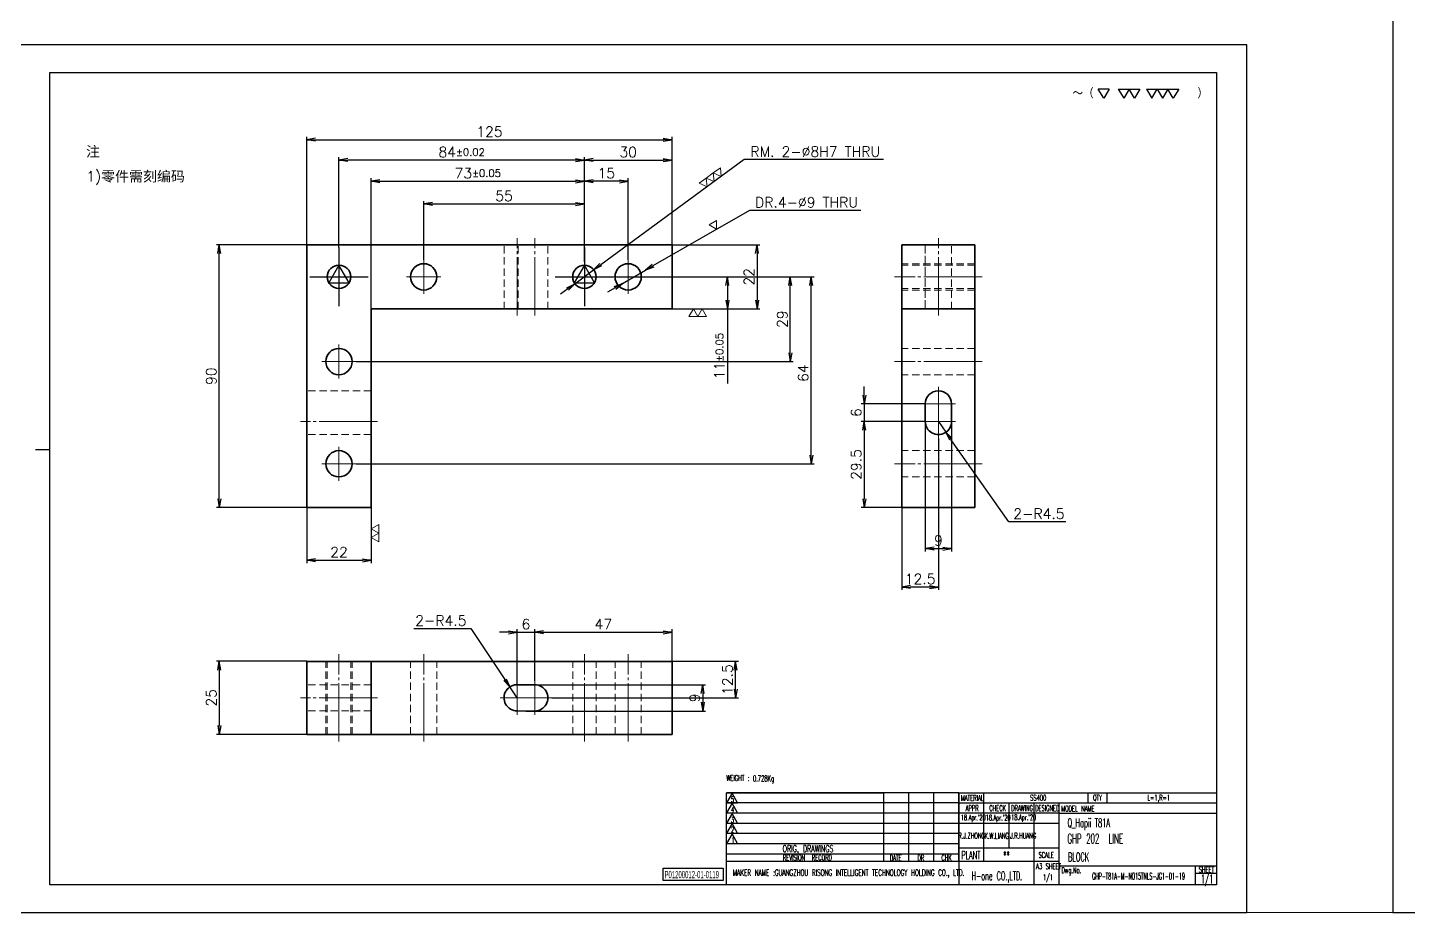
# Model space of a CAD drawing. Header units: millimetres. Extents: x -10155 to 20189, y -25550 to -22580.
# Drawn here: x 12633.1 to 13105.8, y -25547.7 to -25244.7 of the extents above; entities that cross this region are included whole.
import ezdxf
from ezdxf.enums import TextEntityAlignment as Align

# ---------------------------------------------------------------- set-up
doc = ezdxf.new("R2010")
doc.units = ezdxf.units.MM
doc.linetypes.add('CENTER-HOKUTO', pattern=[23, 20, -1, 1, -1])
doc.linetypes.add('HIDDEN-HOKUTO', pattern=[3.8, 2.5, -1.3])
for name, color, linetype in [('6', 2, 'Continuous'), ('title_frame', 7, 'Continuous'), ('word_dim', 253, 'Continuous')]:
    doc.layers.add(name, color=color, linetype=linetype)
for name, color, linetype, lineweight in [('AM_7', 2, 'CENTER-HOKUTO', 30), ('AM_HID', 1, 'HIDDEN-HOKUTO', 25), ('DIM', 3, 'Continuous', 20)]:
    doc.layers.add(name, color=color, linetype=linetype, lineweight=lineweight)
doc.styles.add('MX_NOTE_STANDARD', font='txt.shx', dxfattribs={"bigfont": 'bigfont.shx'})
doc.styles.get("Standard").update_dxf_attribs({"font": 'romans.shx', "bigfont": 'bigfont.shx'})
doc.dimstyles.new('HKT 1-1', dxfattribs={"dimtxt": 3.5, "dimasz": 3, "dimexe": 1, "dimexo": 0, "dimgap": 1, "dimtad": 3, "dimdsep": 46, "dimtxsty": 'Standard', "dimblk1": 'OPEN', "dimblk2": 'OPEN', "dimsah": 1, "dimcen": 0, "dimclrd": 256, "dimclre": 256, "dimclrt": 3, "dimazin": 2, "dimtfac": 1, "dimtmove": 0, "dimatfit": 3, "dimldrblk": 'OPEN', "dimfxl": 0, "dimtolj": 1, "dimlwd": 25, "dimlwe": 25, "dimarcsym": 0})
doc.dimstyles.new('HKT 1-1$3', dxfattribs={"dimtxt": 3.5, "dimasz": 3, "dimexe": 1, "dimexo": 0, "dimgap": 1, "dimtad": 3, "dimtoh": 1, "dimdsep": 46, "dimtxsty": 'Standard', "dimblk1": 'OPEN', "dimblk2": 'OPEN', "dimsah": 1, "dimcen": 0, "dimclrd": 256, "dimclre": 256, "dimclrt": 3, "dimazin": 2, "dimtfac": 1, "dimtmove": 0, "dimatfit": 3, "dimldrblk": 'OPEN', "dimfxl": 0, "dimtolj": 1, "dimlwd": 25, "dimlwe": 25, "dimarcsym": 0})
doc.dimstyles.new('HKT 1-1$4', dxfattribs={"dimtxt": 3.5, "dimasz": 3, "dimexe": 1, "dimexo": 0, "dimgap": 1, "dimtad": 3, "dimtoh": 1, "dimdsep": 46, "dimtxsty": 'Standard', "dimblk1": 'OPEN', "dimblk2": 'OPEN', "dimsah": 1, "dimcen": 0, "dimclrd": 256, "dimclre": 256, "dimclrt": 3, "dimazin": 2, "dimtfac": 1, "dimtmove": 0, "dimatfit": 3, "dimldrblk": 'OPEN', "dimfxl": 0, "dimtolj": 1, "dimlwd": 25, "dimlwe": 25, "dimarcsym": 0})

# ---------------------------------------------------------------- blocks, each defined once
blk = doc.blocks.new('\\M+18E64\\M+18FE3\\M+182B0\\M+18B4C\\M+18D86\\M+18169\\M+197CE\\M+1816A')
at = {"layer": '6', "color": 3}
for p, q in [((5.64, -0.64), (4.7, 0.92)), ((6.58, 0.92), (4.7, 0.92)), ((6.58, 0.92), (5.64, -0.64)), ((8.19, 0.92), (11.96, 0.92)), ((8.19, 0.92), (9.14, -0.64)), ((10.08, 0.92), (9.14, -0.64)), ((11.02, -0.64), (10.08, 0.92)), ((11.96, 0.92), (11.02, -0.64)), ((13.09, 0.92), (14.98, 0.92)), ((13.09, 0.92), (14.04, -0.64)), ((14.04, -0.64), (14.98, 0.92)), ((14.98, 0.92), (18.74, 0.92)), ((14.98, 0.92), (15.92, -0.64)), ((16.86, 0.92), (15.92, -0.64)), ((17.8, -0.64), (16.86, 0.92)), ((18.74, 0.92), (17.8, -0.64))]:
    blk.add_line(p, q, dxfattribs=at)
at = {"color": 3}
blk.add_text('\\M+18160\\M+18169\\M+18140             \\M+1816A', height=1.68, dxfattribs=at).set_placement((0.19, -0.66))
blk = doc.blocks.new('MARK_CENTER')
at = {"color": 2, "linetype": 'CENTER-HOKUTO'}
for p, q in [((0, 10), (0, -10)), ((-10, 0), (10, 0))]:
    blk.add_line(p, q, dxfattribs=at)
blk = doc.blocks.new('MARK_8PIN')
at = {"color": 3, "linetype": 'Continuous'}
blk.add_lwpolyline([(0, 4), (-3.46, -2), (3.46, -2)], close=True, dxfattribs=at)
blk.add_circle((0, 0), 4, dxfattribs=at)
blk = doc.blocks.new('_Open')
at = {"color": 0, "lineweight": -2}
for p, q in [((-1, 0.17), (0, 0)), ((-1, -0.17), (0, 0)), ((0, 0), (-1, 0))]:
    blk.add_line(p, q, dxfattribs=at)
blk = doc.blocks.new('*D589')
at = {"layer": 'DEFPOINTS', "color": 0, "ltscale": 2}
for p in [(12834.69, -25330.08), (12853.69, -25341.08), (12872.67, -25341.08)]:
    blk.add_point(p, dxfattribs=at)
at = {"layer": 'word_dim', "lineweight": 25, "ltscale": 2}
for p, q in [((12834.69, -25330.08), (12873.67, -25330.08)), ((12872.67, -25333.08), (12872.67, -25338.08)), ((12853.69, -25341.08), (12873.67, -25341.08)), ((12872.67, -25341.08), (12872.67, -25366.62))]:
    blk.add_line(p, q, dxfattribs=at)
at = {"layer": 'word_dim', "lineweight": 25, "ltscale": 2, "xscale": 3, "yscale": 3, "zscale": 3}
for p, rotation in [((12872.67, -25330.08), 90), ((12872.67, -25341.08), 270)]:
    blk.add_blockref('_Open', p, dxfattribs=dict(at, rotation=rotation))
at = {"layer": 'word_dim', "color": 3, "ltscale": 2, "insert": (12869.92, -25357.25), "char_height": 3.5, "attachment_point": 5, "rotation": 90}
blk.add_mtext('\\A1;11{\\H0.715x;%%p0.05}', dxfattribs=at)
blk = doc.blocks.new('*D590')
at = {"layer": 'DEFPOINTS', "color": 0, "ltscale": 2}
for p in [(12853.69, -25290.1), (12853.69, -25319.08), (12823.69, -25324.88)]:
    blk.add_point(p, dxfattribs=at)
at = {"layer": 'word_dim', "lineweight": 25, "ltscale": 2}
for p, q in [((12823.69, -25324.88), (12823.69, -25289.1)), ((12826.69, -25290.1), (12850.69, -25290.1)), ((12853.69, -25319.08), (12853.69, -25289.1))]:
    blk.add_line(p, q, dxfattribs=at)
at = {"layer": 'word_dim', "lineweight": 25, "ltscale": 2, "xscale": 3, "yscale": 3, "zscale": 3, "rotation": 180}
blk.add_blockref('_Open', (12823.69, -25290.1), dxfattribs=at)
at = {"layer": 'word_dim', "lineweight": 25, "ltscale": 2, "xscale": 3, "yscale": 3, "zscale": 3}
blk.add_blockref('_Open', (12853.69, -25290.1), dxfattribs=at)
at = {"layer": 'word_dim', "color": 3, "ltscale": 2, "insert": (12838.69, -25287.35), "char_height": 3.5, "attachment_point": 5}
blk.add_mtext('\\A1;30', dxfattribs=at)
blk = doc.blocks.new('*D591')
at = {"layer": 'DEFPOINTS', "color": 0, "ltscale": 2}
for p in [(12853.69, -25319.08), (12853.69, -25341.08), (12882.79, -25341.08)]:
    blk.add_point(p, dxfattribs=at)
at = {"layer": 'word_dim', "lineweight": 25, "ltscale": 2}
for p, q in [((12853.69, -25319.08), (12883.79, -25319.08)), ((12882.79, -25322.08), (12882.79, -25338.08)), ((12853.69, -25341.08), (12883.79, -25341.08))]:
    blk.add_line(p, q, dxfattribs=at)
at = {"layer": 'word_dim', "lineweight": 25, "ltscale": 2, "xscale": 3, "yscale": 3, "zscale": 3}
for p, rotation in [((12882.79, -25319.08), 90), ((12882.79, -25341.08), 270)]:
    blk.add_blockref('_Open', p, dxfattribs=dict(at, rotation=rotation))
at = {"layer": 'word_dim', "color": 3, "ltscale": 2, "insert": (12880.04, -25330.08), "char_height": 3.5, "attachment_point": 5, "rotation": 90}
blk.add_mtext('\\A1;22', dxfattribs=at)
blk = doc.blocks.new('*D592')
at = {"layer": 'DEFPOINTS', "color": 0, "ltscale": 2}
for p in [(12739.69, -25290.1), (12739.69, -25320.08), (12823.69, -25324.88)]:
    blk.add_point(p, dxfattribs=at)
at = {"layer": 'word_dim', "lineweight": 25, "ltscale": 2}
for p, q in [((12739.69, -25320.08), (12739.69, -25289.1)), ((12820.69, -25290.1), (12742.69, -25290.1)), ((12823.69, -25324.88), (12823.69, -25289.1))]:
    blk.add_line(p, q, dxfattribs=at)
at = {"layer": 'word_dim', "lineweight": 25, "ltscale": 2, "xscale": 3, "yscale": 3, "zscale": 3, "rotation": 180}
blk.add_blockref('_Open', (12739.69, -25290.1), dxfattribs=at)
at = {"layer": 'word_dim', "lineweight": 25, "ltscale": 2, "xscale": 3, "yscale": 3, "zscale": 3}
blk.add_blockref('_Open', (12823.69, -25290.1), dxfattribs=at)
at = {"layer": 'word_dim', "color": 3, "ltscale": 2, "insert": (12781.69, -25287.35), "char_height": 3.5, "attachment_point": 5}
blk.add_mtext('\\A1;84{\\H0.715x;%%p0.02}', dxfattribs=at)
blk = doc.blocks.new('*D593')
at = {"layer": 'DEFPOINTS', "color": 0, "ltscale": 2}
for p in [(12823.69, -25297.34), (12823.69, -25324.88), (12838.69, -25324.23)]:
    blk.add_point(p, dxfattribs=at)
at = {"layer": 'word_dim', "lineweight": 25, "ltscale": 2}
for p, q in [((12823.69, -25324.88), (12823.69, -25296.34)), ((12838.69, -25324.23), (12838.69, -25296.34)), ((12835.69, -25297.34), (12826.69, -25297.34))]:
    blk.add_line(p, q, dxfattribs=at)
at = {"layer": 'word_dim', "lineweight": 25, "ltscale": 2, "xscale": 3, "yscale": 3, "zscale": 3, "rotation": 180}
blk.add_blockref('_Open', (12823.69, -25297.34), dxfattribs=at)
at = {"layer": 'word_dim', "lineweight": 25, "ltscale": 2, "xscale": 3, "yscale": 3, "zscale": 3}
blk.add_blockref('_Open', (12838.69, -25297.34), dxfattribs=at)
at = {"layer": 'word_dim', "color": 3, "ltscale": 2, "insert": (12831.19, -25294.59), "char_height": 3.5, "attachment_point": 5}
blk.add_mtext('\\A1;15', dxfattribs=at)
blk = doc.blocks.new('*D594')
at = {"layer": 'DEFPOINTS', "color": 0, "ltscale": 2}
for p in [(12823.69, -25305.11), (12768.69, -25324.23), (12823.69, -25324.88)]:
    blk.add_point(p, dxfattribs=at)
at = {"layer": 'word_dim', "lineweight": 25, "ltscale": 2}
for p, q in [((12768.69, -25324.23), (12768.69, -25304.11)), ((12771.69, -25305.11), (12820.69, -25305.11)), ((12823.69, -25324.88), (12823.69, -25304.11))]:
    blk.add_line(p, q, dxfattribs=at)
at = {"layer": 'word_dim', "lineweight": 25, "ltscale": 2, "xscale": 3, "yscale": 3, "zscale": 3, "rotation": 180}
blk.add_blockref('_Open', (12768.69, -25305.11), dxfattribs=at)
at = {"layer": 'word_dim', "lineweight": 25, "ltscale": 2, "xscale": 3, "yscale": 3, "zscale": 3}
blk.add_blockref('_Open', (12823.69, -25305.11), dxfattribs=at)
at = {"layer": 'word_dim', "color": 3, "ltscale": 2, "insert": (12796.19, -25302.36), "char_height": 3.5, "attachment_point": 5}
blk.add_mtext('\\A1;55', dxfattribs=at)
blk = doc.blocks.new('*D595')
at = {"layer": 'DEFPOINTS', "color": 0, "ltscale": 2}
for p in [(12823.69, -25297.34), (12823.69, -25324.88), (12750.69, -25342.58)]:
    blk.add_point(p, dxfattribs=at)
at = {"layer": 'word_dim', "lineweight": 25, "ltscale": 2}
for p, q in [((12750.69, -25342.58), (12750.69, -25296.34)), ((12823.69, -25324.88), (12823.69, -25296.34)), ((12753.69, -25297.34), (12820.69, -25297.34))]:
    blk.add_line(p, q, dxfattribs=at)
at = {"layer": 'word_dim', "lineweight": 25, "ltscale": 2, "xscale": 3, "yscale": 3, "zscale": 3, "rotation": 180}
blk.add_blockref('_Open', (12750.69, -25297.34), dxfattribs=at)
at = {"layer": 'word_dim', "lineweight": 25, "ltscale": 2, "xscale": 3, "yscale": 3, "zscale": 3}
blk.add_blockref('_Open', (12823.69, -25297.34), dxfattribs=at)
at = {"layer": 'word_dim', "color": 3, "ltscale": 2, "insert": (12787.19, -25294.59), "char_height": 3.5, "attachment_point": 5}
blk.add_mtext('\\A1;73{\\H0.715x;%%p0.05}', dxfattribs=at)
blk = doc.blocks.new('*D596')
at = {"layer": 'DEFPOINTS', "color": 0, "ltscale": 2}
for p in [(12853.69, -25283.13), (12728.69, -25319.08), (12853.69, -25319.08)]:
    blk.add_point(p, dxfattribs=at)
at = {"layer": 'word_dim', "lineweight": 25, "ltscale": 2}
for p, q in [((12728.69, -25319.08), (12728.69, -25282.13)), ((12853.69, -25319.08), (12853.69, -25282.13)), ((12731.69, -25283.13), (12850.69, -25283.13))]:
    blk.add_line(p, q, dxfattribs=at)
at = {"layer": 'word_dim', "lineweight": 25, "ltscale": 2, "xscale": 3, "yscale": 3, "zscale": 3, "rotation": 180}
blk.add_blockref('_Open', (12728.69, -25283.13), dxfattribs=at)
at = {"layer": 'word_dim', "lineweight": 25, "ltscale": 2, "xscale": 3, "yscale": 3, "zscale": 3}
blk.add_blockref('_Open', (12853.69, -25283.13), dxfattribs=at)
at = {"layer": 'word_dim', "color": 3, "ltscale": 2, "insert": (12791.19, -25280.38), "char_height": 3.5, "attachment_point": 5}
blk.add_mtext('\\A1;125', dxfattribs=at)
blk = doc.blocks.new('*D597')
at = {"layer": 'DEFPOINTS', "color": 0, "ltscale": 2}
for p in [(12834.69, -25330.08), (12894.18, -25330.08), (12745.54, -25359.08)]:
    blk.add_point(p, dxfattribs=at)
at = {"layer": 'word_dim', "lineweight": 25, "ltscale": 2}
for p, q in [((12834.69, -25330.08), (12895.18, -25330.08)), ((12894.18, -25356.08), (12894.18, -25333.08)), ((12745.54, -25359.08), (12895.18, -25359.08))]:
    blk.add_line(p, q, dxfattribs=at)
at = {"layer": 'word_dim', "lineweight": 25, "ltscale": 2, "xscale": 3, "yscale": 3, "zscale": 3}
for p, rotation in [((12894.18, -25330.08), 90), ((12894.18, -25359.08), 270)]:
    blk.add_blockref('_Open', p, dxfattribs=dict(at, rotation=rotation))
at = {"layer": 'word_dim', "color": 3, "ltscale": 2, "insert": (12891.43, -25344.58), "char_height": 3.5, "attachment_point": 5, "rotation": 90}
blk.add_mtext('\\A1;29', dxfattribs=at)
blk = doc.blocks.new('*D598')
at = {"layer": 'DEFPOINTS', "color": 0, "ltscale": 2}
for p in [(12834.69, -25330.08), (12901.35, -25330.08), (12745.54, -25394.08)]:
    blk.add_point(p, dxfattribs=at)
at = {"layer": 'word_dim', "lineweight": 25, "ltscale": 2}
for p, q in [((12834.69, -25330.08), (12902.35, -25330.08)), ((12901.35, -25391.08), (12901.35, -25333.08)), ((12745.54, -25394.08), (12902.35, -25394.08))]:
    blk.add_line(p, q, dxfattribs=at)
at = {"layer": 'word_dim', "lineweight": 25, "ltscale": 2, "xscale": 3, "yscale": 3, "zscale": 3}
for p, rotation in [((12901.35, -25330.08), 90), ((12901.35, -25394.08), 270)]:
    blk.add_blockref('_Open', p, dxfattribs=dict(at, rotation=rotation))
at = {"layer": 'word_dim', "color": 3, "ltscale": 2, "insert": (12898.6, -25363.08), "char_height": 3.5, "attachment_point": 5, "rotation": 90}
blk.add_mtext('\\A1;64', dxfattribs=at)
blk = doc.blocks.new('*D599')
at = {"layer": 'DEFPOINTS', "color": 0, "ltscale": 2}
for p in [(12728.69, -25409.08), (12750.69, -25409.08), (12750.69, -25427.09)]:
    blk.add_point(p, dxfattribs=at)
at = {"layer": 'word_dim', "lineweight": 25, "ltscale": 2}
for p, q in [((12728.69, -25409.08), (12728.69, -25428.09)), ((12750.69, -25409.08), (12750.69, -25428.09)), ((12731.69, -25427.09), (12747.69, -25427.09))]:
    blk.add_line(p, q, dxfattribs=at)
at = {"layer": 'word_dim', "lineweight": 25, "ltscale": 2, "xscale": 3, "yscale": 3, "zscale": 3, "rotation": 180}
blk.add_blockref('_Open', (12728.69, -25427.09), dxfattribs=at)
at = {"layer": 'word_dim', "lineweight": 25, "ltscale": 2, "xscale": 3, "yscale": 3, "zscale": 3}
blk.add_blockref('_Open', (12750.69, -25427.09), dxfattribs=at)
at = {"layer": 'word_dim', "color": 3, "ltscale": 2, "insert": (12739.69, -25424.34), "char_height": 3.5, "attachment_point": 5}
blk.add_mtext('\\A1;22', dxfattribs=at)
blk = doc.blocks.new('*D600')
at = {"layer": 'DEFPOINTS', "color": 0, "ltscale": 2}
for p in [(12698.71, -25319.08), (12728.69, -25319.08), (12728.69, -25409.08)]:
    blk.add_point(p, dxfattribs=at)
at = {"layer": 'word_dim', "lineweight": 25, "ltscale": 2}
for p, q in [((12728.69, -25319.08), (12697.71, -25319.08)), ((12698.71, -25406.08), (12698.71, -25322.08)), ((12728.69, -25409.08), (12697.71, -25409.08))]:
    blk.add_line(p, q, dxfattribs=at)
at = {"layer": 'word_dim', "lineweight": 25, "ltscale": 2, "xscale": 3, "yscale": 3, "zscale": 3}
for p, rotation in [((12698.71, -25319.08), 90), ((12698.71, -25409.08), 270)]:
    blk.add_blockref('_Open', p, dxfattribs=dict(at, rotation=rotation))
at = {"layer": 'word_dim', "color": 3, "ltscale": 2, "insert": (12695.96, -25364.08), "char_height": 3.5, "attachment_point": 5, "rotation": 90}
blk.add_mtext('\\A1;90', dxfattribs=at)
blk = doc.blocks.new('*D601')
at = {"layer": 'DEFPOINTS', "color": 0, "ltscale": 2}
for p in [(12844.59, -25327.83), (12836.79, -25332.33)]:
    blk.add_point(p, dxfattribs=at)
at = {"layer": 'word_dim', "lineweight": 25, "ltscale": 2}
for p, q in [((12880.19, -25307.32), (12847.18, -25326.34)), ((12918.29, -25307.32), (12880.19, -25307.32)), ((12836.79, -25332.33), (12844.59, -25327.83)), ((12834.19, -25333.83), (12831.59, -25335.32))]:
    blk.add_line(p, q, dxfattribs=at)
at = {"layer": 'word_dim', "lineweight": 25, "ltscale": 2, "xscale": 3, "yscale": 3, "zscale": 3}
for p, rotation in [((12844.59, -25327.83), 209.9495790887275), ((12836.79, -25332.33), 29.94957908872749)]:
    blk.add_blockref('_Open', p, dxfattribs=dict(at, rotation=rotation))
at = {"layer": 'word_dim', "color": 3, "ltscale": 2, "insert": (12899.74, -25304.57), "char_height": 3.5, "attachment_point": 5}
blk.add_mtext('\\A1;{\\Fromans,bigfont|c134;DR.4-}∅9{\\Fromans,bigfont|c134; THRU}', dxfattribs=at)
blk = doc.blocks.new('*D602')
at = {"layer": 'DEFPOINTS', "color": 0}
for p in [(12826.86, -25327.72), (12820.41, -25332.45)]:
    blk.add_point(p, dxfattribs=at)
at = {"layer": 'word_dim', "lineweight": 25}
for p, q in [((12878.38, -25289.95), (12829.28, -25325.94)), ((12926.08, -25289.95), (12878.38, -25289.95)), ((12820.41, -25332.45), (12826.86, -25327.72)), ((12817.99, -25334.22), (12815.57, -25335.99))]:
    blk.add_line(p, q, dxfattribs=at)
at = {"layer": 'word_dim', "lineweight": 25, "xscale": 3, "yscale": 3, "zscale": 3}
for p, rotation in [((12826.86, -25327.72), 216.2432583720877), ((12820.41, -25332.45), 36.24325837208767)]:
    blk.add_blockref('_Open', p, dxfattribs=dict(at, rotation=rotation))
at = {"layer": 'word_dim', "color": 3, "insert": (12902.73, -25287.2), "char_height": 3.5, "attachment_point": 5}
blk.add_mtext('\\A1;RM. 2-∅8H7 THRU', dxfattribs=at)
blk = doc.blocks.new('*D603')
at = {"layer": 'DEFPOINTS', "color": 0, "ltscale": 2}
for p in [(12940.38, -25373.58), (12919.48, -25379.58), (12939.03, -25379.58)]:
    blk.add_point(p, dxfattribs=at)
at = {"layer": 'word_dim', "lineweight": 25, "ltscale": 2}
for p, q in [((12919.48, -25370.58), (12919.48, -25367.58)), ((12940.38, -25373.58), (12918.48, -25373.58)), ((12919.48, -25373.58), (12919.48, -25379.58)), ((12939.03, -25379.58), (12918.48, -25379.58)), ((12919.48, -25382.58), (12919.48, -25385.58))]:
    blk.add_line(p, q, dxfattribs=at)
at = {"layer": 'word_dim', "lineweight": 25, "ltscale": 2, "xscale": 3, "yscale": 3, "zscale": 3}
for p, rotation in [((12919.48, -25373.58), 270), ((12919.48, -25379.58), 90)]:
    blk.add_blockref('_Open', p, dxfattribs=dict(at, rotation=rotation))
at = {"layer": 'word_dim', "color": 3, "ltscale": 2, "insert": (12916.73, -25376.58), "char_height": 3.5, "attachment_point": 5, "rotation": 90}
blk.add_mtext('\\A1;6', dxfattribs=at)
blk = doc.blocks.new('*D604')
at = {"layer": 'DEFPOINTS', "color": 0, "ltscale": 2}
for p in [(12940.38, -25379.58), (12919.48, -25409.08), (12932.38, -25409.08)]:
    blk.add_point(p, dxfattribs=at)
at = {"layer": 'word_dim', "lineweight": 25, "ltscale": 2}
for p, q in [((12940.38, -25379.58), (12918.48, -25379.58)), ((12919.48, -25382.58), (12919.48, -25406.08)), ((12932.38, -25409.08), (12918.48, -25409.08))]:
    blk.add_line(p, q, dxfattribs=at)
at = {"layer": 'word_dim', "lineweight": 25, "ltscale": 2, "xscale": 3, "yscale": 3, "zscale": 3}
for p, rotation in [((12919.48, -25379.58), 90), ((12919.48, -25409.08), 270)]:
    blk.add_blockref('_Open', p, dxfattribs=dict(at, rotation=rotation))
at = {"layer": 'word_dim', "color": 3, "ltscale": 2, "insert": (12916.73, -25394.33), "char_height": 3.5, "attachment_point": 5, "rotation": 90}
blk.add_mtext('\\A1;29.5', dxfattribs=at)
blk = doc.blocks.new('*D605')
at = {"layer": 'DEFPOINTS', "color": 0, "ltscale": 2}
for p in [(12944.88, -25385.43), (12932.38, -25409.08), (12932.38, -25436.29)]:
    blk.add_point(p, dxfattribs=at)
at = {"layer": 'word_dim', "lineweight": 25, "ltscale": 2}
for p, q in [((12944.88, -25385.43), (12944.88, -25437.29)), ((12932.38, -25409.08), (12932.38, -25437.29)), ((12941.88, -25436.29), (12935.38, -25436.29))]:
    blk.add_line(p, q, dxfattribs=at)
at = {"layer": 'word_dim', "lineweight": 25, "ltscale": 2, "xscale": 3, "yscale": 3, "zscale": 3, "rotation": 180}
blk.add_blockref('_Open', (12932.38, -25436.29), dxfattribs=at)
at = {"layer": 'word_dim', "lineweight": 25, "ltscale": 2, "xscale": 3, "yscale": 3, "zscale": 3}
blk.add_blockref('_Open', (12944.88, -25436.29), dxfattribs=at)
at = {"layer": 'word_dim', "color": 3, "ltscale": 2, "insert": (12938.63, -25433.54), "char_height": 3.5, "attachment_point": 5}
blk.add_mtext('\\A1;12.5', dxfattribs=at)
blk = doc.blocks.new('*D606')
at = {"layer": 'DEFPOINTS', "color": 0, "ltscale": 2}
for p in [(12940.38, -25379.58), (12949.38, -25379.58), (12949.38, -25423.1)]:
    blk.add_point(p, dxfattribs=at)
at = {"layer": 'word_dim', "lineweight": 25, "ltscale": 2}
for p, q in [((12940.38, -25379.58), (12940.38, -25424.1)), ((12949.38, -25379.58), (12949.38, -25424.1)), ((12943.38, -25423.1), (12946.38, -25423.1))]:
    blk.add_line(p, q, dxfattribs=at)
at = {"layer": 'word_dim', "lineweight": 25, "ltscale": 2, "xscale": 3, "yscale": 3, "zscale": 3, "rotation": 180}
blk.add_blockref('_Open', (12940.38, -25423.1), dxfattribs=at)
at = {"layer": 'word_dim', "lineweight": 25, "ltscale": 2, "xscale": 3, "yscale": 3, "zscale": 3}
blk.add_blockref('_Open', (12949.38, -25423.1), dxfattribs=at)
at = {"layer": 'word_dim', "color": 3, "ltscale": 2, "insert": (12944.88, -25420.35), "char_height": 3.5, "attachment_point": 5}
blk.add_mtext('\\A1;9', dxfattribs=at)
blk = doc.blocks.new('*D607')
at = {"layer": 'DEFPOINTS', "color": 0, "ltscale": 2}
for p in [(12944.88, -25379.58), (12947.47, -25383.26)]:
    blk.add_point(p, dxfattribs=at)
at = {"layer": 'word_dim', "lineweight": 25, "ltscale": 2}
for p, q in [((12944.88, -25379.58), (12947.47, -25383.26)), ((12969.04, -25413.94), (12949.19, -25385.72)), ((12988.54, -25413.94), (12969.04, -25413.94))]:
    blk.add_line(p, q, dxfattribs=at)
at = {"layer": 'word_dim', "lineweight": 25, "ltscale": 2, "xscale": 3, "yscale": 3, "zscale": 3, "rotation": 125.1185127102385}
blk.add_blockref('_Open', (12947.47, -25383.26), dxfattribs=at)
at = {"layer": 'word_dim', "color": 3, "ltscale": 2, "insert": (12979.29, -25411.19), "char_height": 3.5, "attachment_point": 5}
blk.add_mtext('\\A1;{\\Fromans,bigfont|c134;2-}R4.5', dxfattribs=at)
blk = doc.blocks.new('*D608')
at = {"layer": 'DEFPOINTS', "color": 0, "ltscale": 2}
for p in [(12806.69, -25451.76), (12800.69, -25469.72), (12806.69, -25468.38)]:
    blk.add_point(p, dxfattribs=at)
at = {"layer": 'word_dim', "lineweight": 25, "ltscale": 2}
for p, q in [((12797.69, -25451.76), (12794.69, -25451.76)), ((12800.69, -25469.72), (12800.69, -25450.76)), ((12800.69, -25451.76), (12806.69, -25451.76)), ((12806.69, -25468.38), (12806.69, -25450.76)), ((12809.69, -25451.76), (12812.69, -25451.76))]:
    blk.add_line(p, q, dxfattribs=at)
at = {"layer": 'word_dim', "lineweight": 25, "ltscale": 2, "xscale": 3, "yscale": 3, "zscale": 3}
blk.add_blockref('_Open', (12800.69, -25451.76), dxfattribs=at)
at = {"layer": 'word_dim', "lineweight": 25, "ltscale": 2, "xscale": 3, "yscale": 3, "zscale": 3, "rotation": 180}
blk.add_blockref('_Open', (12806.69, -25451.76), dxfattribs=at)
at = {"layer": 'word_dim', "color": 3, "ltscale": 2, "insert": (12803.69, -25449.01), "char_height": 3.5, "attachment_point": 5}
blk.add_mtext('\\A1;6', dxfattribs=at)
blk = doc.blocks.new('*D609')
at = {"layer": 'DEFPOINTS', "color": 0, "ltscale": 2}
for p in [(12806.69, -25469.73), (12803.68, -25478.73), (12864.19, -25478.73)]:
    blk.add_point(p, dxfattribs=at)
at = {"layer": 'word_dim', "lineweight": 25, "ltscale": 2}
for p, q in [((12806.69, -25469.73), (12865.19, -25469.73)), ((12864.19, -25472.73), (12864.19, -25475.73)), ((12803.68, -25478.73), (12865.19, -25478.73))]:
    blk.add_line(p, q, dxfattribs=at)
at = {"layer": 'word_dim', "lineweight": 25, "ltscale": 2, "xscale": 3, "yscale": 3, "zscale": 3}
for p, rotation in [((12864.19, -25469.73), 90), ((12864.19, -25478.73), 270)]:
    blk.add_blockref('_Open', p, dxfattribs=dict(at, rotation=rotation))
at = {"layer": 'word_dim', "color": 3, "ltscale": 2, "insert": (12861.44, -25474.23), "char_height": 3.5, "attachment_point": 5, "rotation": 90}
blk.add_mtext('\\A1;9', dxfattribs=at)
blk = doc.blocks.new('*D610')
at = {"layer": 'DEFPOINTS', "color": 0, "ltscale": 2}
for p in [(12853.69, -25461.72), (12875.44, -25461.72), (12812.54, -25474.23)]:
    blk.add_point(p, dxfattribs=at)
at = {"layer": 'word_dim', "lineweight": 25, "ltscale": 2}
for p, q in [((12853.69, -25461.72), (12876.44, -25461.72)), ((12875.44, -25471.23), (12875.44, -25464.72)), ((12812.54, -25474.23), (12876.44, -25474.23))]:
    blk.add_line(p, q, dxfattribs=at)
at = {"layer": 'word_dim', "lineweight": 25, "ltscale": 2, "xscale": 3, "yscale": 3, "zscale": 3}
for p, rotation in [((12875.44, -25461.72), 90), ((12875.44, -25474.23), 270)]:
    blk.add_blockref('_Open', p, dxfattribs=dict(at, rotation=rotation))
at = {"layer": 'word_dim', "color": 3, "ltscale": 2, "insert": (12872.69, -25467.98), "char_height": 3.5, "attachment_point": 5, "rotation": 90}
blk.add_mtext('\\A1;12.5', dxfattribs=at)
blk = doc.blocks.new('*D611')
at = {"layer": 'DEFPOINTS', "color": 0, "ltscale": 2}
for p in [(12853.69, -25451.76), (12853.69, -25461.72), (12806.69, -25468.38)]:
    blk.add_point(p, dxfattribs=at)
at = {"layer": 'word_dim', "lineweight": 25, "ltscale": 2}
for p, q in [((12806.69, -25468.38), (12806.69, -25450.76)), ((12809.69, -25451.76), (12850.69, -25451.76)), ((12853.69, -25461.72), (12853.69, -25450.76))]:
    blk.add_line(p, q, dxfattribs=at)
at = {"layer": 'word_dim', "lineweight": 25, "ltscale": 2, "xscale": 3, "yscale": 3, "zscale": 3, "rotation": 180}
blk.add_blockref('_Open', (12806.69, -25451.76), dxfattribs=at)
at = {"layer": 'word_dim', "lineweight": 25, "ltscale": 2, "xscale": 3, "yscale": 3, "zscale": 3}
blk.add_blockref('_Open', (12853.69, -25451.76), dxfattribs=at)
at = {"layer": 'word_dim', "color": 3, "ltscale": 2, "insert": (12830.19, -25449.01), "char_height": 3.5, "attachment_point": 5}
blk.add_mtext('\\A1;47', dxfattribs=at)
blk = doc.blocks.new('*D612')
at = {"layer": 'DEFPOINTS', "color": 0, "ltscale": 2}
for p in [(12728.69, -25461.72), (12698.71, -25486.72), (12728.69, -25486.72)]:
    blk.add_point(p, dxfattribs=at)
at = {"layer": 'word_dim', "lineweight": 25, "ltscale": 2}
for p, q in [((12728.69, -25461.72), (12697.71, -25461.72)), ((12698.71, -25464.72), (12698.71, -25483.72)), ((12728.69, -25486.72), (12697.71, -25486.72))]:
    blk.add_line(p, q, dxfattribs=at)
at = {"layer": 'word_dim', "lineweight": 25, "ltscale": 2, "xscale": 3, "yscale": 3, "zscale": 3}
for p, rotation in [((12698.71, -25461.72), 90), ((12698.71, -25486.72), 270)]:
    blk.add_blockref('_Open', p, dxfattribs=dict(at, rotation=rotation))
at = {"layer": 'word_dim', "color": 3, "ltscale": 2, "insert": (12695.96, -25474.22), "char_height": 3.5, "attachment_point": 5, "rotation": 90}
blk.add_mtext('\\A1;25', dxfattribs=at)
blk = doc.blocks.new('*D613')
at = {"layer": 'DEFPOINTS', "color": 0, "ltscale": 2}
for p in [(12798.18, -25470.48), (12800.69, -25474.22)]:
    blk.add_point(p, dxfattribs=at)
at = {"layer": 'word_dim', "lineweight": 25, "ltscale": 2}
for p, q in [((12765.31, -25450.52), (12784.81, -25450.52)), ((12784.81, -25450.52), (12796.51, -25467.99)), ((12800.69, -25474.22), (12798.18, -25470.48))]:
    blk.add_line(p, q, dxfattribs=at)
at = {"layer": 'word_dim', "lineweight": 25, "ltscale": 2, "xscale": 3, "yscale": 3, "zscale": 3, "rotation": 303.8181401749424}
blk.add_blockref('_Open', (12798.18, -25470.48), dxfattribs=at)
at = {"layer": 'word_dim', "color": 3, "ltscale": 2, "insert": (12774.56, -25447.77), "char_height": 3.5, "attachment_point": 5}
blk.add_mtext('\\A1;{\\Fromans,bigfont|c134;2-}R4.5', dxfattribs=at)

msp = doc.modelspace()

# ---------------------------------------------------------------- linework, layer by layer
at = {"color": 7, "lineweight": 35}
for p, q in [((12853.686, -25319.081), (12728.686, -25319.081)), ((12728.686, -25319.081), (12728.686, -25409.081)), ((12853.686, -25341.081), (12853.686, -25319.081)), ((12932.378, -25319.081), (12957.378, -25319.081)), ((12932.378, -25341.081), (12932.378, -25319.081)), ((12957.378, -25341.081), (12957.378, -25319.081)), ((12750.686, -25341.081), (12853.686, -25341.081)), ((12750.686, -25409.081), (12750.686, -25341.081)), ((12932.378, -25341.081), (12957.378, -25341.081)), ((12932.378, -25409.081), (12932.378, -25341.081)), ((12957.378, -25409.081), (12957.378, -25341.081)), ((12728.686, -25409.081), (12750.686, -25409.081)), ((12932.378, -25409.081), (12957.378, -25409.081)), ((12728.686, -25461.721), (12750.686, -25461.721)), ((12728.686, -25461.721), (12728.686, -25486.721)), ((12750.686, -25461.721), (12853.686, -25461.721)), ((12750.686, -25461.721), (12750.686, -25486.721)), ((12853.686, -25461.721), (12853.686, -25486.721)), ((12728.686, -25486.721), (12750.686, -25486.721)), ((12750.686, -25486.721), (12853.686, -25486.721))]:
    msp.add_line(p, q, dxfattribs=at)
at = {"color": 7, "lineweight": 35, "ltscale": 0.15}
for p, q in [((12940.378, -25379.581), (12940.378, -25373.581)), ((12949.378, -25379.581), (12949.378, -25373.581))]:
    msp.add_line(p, q, dxfattribs=at)
at = {"color": 7, "lineweight": 35, "ltscale": 0.141943}
msp.add_line((12801.008, -25469.733), (12806.686, -25469.733), dxfattribs=at)
at = {"color": 7, "lineweight": 35, "ltscale": 0.149781}
msp.add_line((12800.686, -25478.721), (12806.677, -25478.733), dxfattribs=at)
at = {"linetype": 'Continuous'}
msp.add_line((12986.212, -25513.717), (13040.112, -25513.717), dxfattribs=at)
at = {"color": 7, "lineweight": 35}
for centre, radius in [((12739.686, -25330.081), 4), ((12768.686, -25330.081), 4.5), ((12823.686, -25330.081), 4), ((12838.686, -25330.081), 4.5), ((12739.686, -25359.081), 4.5), ((12739.686, -25394.081), 4.5)]:
    msp.add_circle(centre, radius, dxfattribs=at)
for centre, start, end in [((12944.878, -25373.581), 0, 179.99999), ((12944.878, -25379.581), 179.99999, 0), ((12800.686, -25474.221), 85.89222, 270), ((12806.686, -25474.233), 269.88953, 90)]:
    msp.add_arc(centre, 4.5, start, end, dxfattribs=at)
at = {"layer": 'AM_7', "lineweight": 13}
for p, q in [((12800.686, -25343.281), (12800.686, -25316.881)), ((12806.686, -25343.281), (12806.686, -25316.881)), ((12944.878, -25343.281), (12944.878, -25316.881)), ((12944.89, -25343.281), (12944.89, -25316.881)), ((12739.686, -25324.881), (12739.686, -25335.281)), ((12768.686, -25324.231), (12768.686, -25335.931)), ((12823.686, -25324.881), (12823.686, -25335.281)), ((12838.686, -25324.231), (12838.686, -25335.931)), ((12744.886, -25330.081), (12734.486, -25330.081)), ((12774.536, -25330.081), (12762.836, -25330.081)), ((12828.886, -25330.081), (12818.486, -25330.081)), ((12844.536, -25330.081), (12832.836, -25330.081)), ((12959.878, -25330.081), (12929.877, -25330.081)), ((12739.686, -25353.231), (12739.686, -25364.931)), ((12745.536, -25359.081), (12733.836, -25359.081)), ((12959.878, -25359.081), (12929.877, -25359.081)), ((12944.878, -25367.731), (12944.878, -25379.431)), ((12950.728, -25373.581), (12939.029, -25373.581)), ((12944.878, -25373.731), (12944.878, -25385.431)), ((12752.886, -25379.581), (12726.486, -25379.581)), ((12950.728, -25379.581), (12939.029, -25379.581)), ((12739.686, -25388.231), (12739.686, -25399.931)), ((12745.536, -25394.081), (12733.836, -25394.081)), ((12959.878, -25394.081), (12929.877, -25394.081)), ((12739.686, -25489.221), (12739.686, -25459.221)), ((12768.686, -25489.221), (12768.686, -25459.221)), ((12823.686, -25489.221), (12823.686, -25459.221)), ((12838.686, -25489.221), (12838.686, -25459.221)), ((12800.686, -25468.371), (12800.686, -25480.071)), ((12806.686, -25468.382), (12806.686, -25480.083)), ((12752.886, -25474.221), (12726.486, -25474.221)), ((12806.536, -25474.221), (12794.836, -25474.221)), ((12812.536, -25474.233), (12800.836, -25474.233))]:
    msp.add_line(p, q, dxfattribs=at)
at = {"layer": 'AM_HID', "color": 1, "lineweight": 13}
for p, q in [((12796.186, -25341.081), (12796.186, -25319.081)), ((12801.008, -25341.081), (12801.008, -25319.081)), ((12811.186, -25341.081), (12811.186, -25319.081)), ((12940.378, -25341.081), (12940.378, -25319.081)), ((12940.39, -25319.081), (12940.39, -25341.081)), ((12949.39, -25341.081), (12949.39, -25319.081)), ((12957.378, -25325.581), (12932.378, -25325.581)), ((12957.378, -25325.581), (12932.378, -25325.581)), ((12957.378, -25326.081), (12932.378, -25326.081)), ((12957.378, -25326.081), (12932.378, -25326.081)), ((12957.378, -25334.081), (12932.378, -25334.081)), ((12957.378, -25334.081), (12932.378, -25334.081)), ((12957.378, -25334.581), (12932.378, -25334.581)), ((12957.378, -25334.581), (12932.378, -25334.581)), ((12957.378, -25354.581), (12932.378, -25354.581)), ((12957.378, -25363.581), (12932.378, -25363.581)), ((12750.686, -25369.081), (12728.686, -25369.081)), ((12750.686, -25384.081), (12728.686, -25384.081)), ((12957.378, -25389.581), (12932.378, -25389.581)), ((12957.378, -25398.581), (12932.378, -25398.581)), ((12735.186, -25486.721), (12735.186, -25461.721)), ((12735.186, -25486.721), (12735.186, -25461.721)), ((12735.686, -25486.721), (12735.686, -25461.721)), ((12743.686, -25486.721), (12743.686, -25461.721)), ((12744.186, -25486.721), (12744.186, -25461.721)), ((12744.186, -25486.721), (12744.186, -25461.721)), ((12764.186, -25486.721), (12764.186, -25461.721)), ((12773.186, -25486.721), (12773.186, -25461.721)), ((12819.686, -25486.721), (12819.686, -25461.721)), ((12827.686, -25486.721), (12827.686, -25461.721)), ((12834.186, -25486.721), (12834.186, -25461.721)), ((12843.186, -25486.721), (12843.186, -25461.721)), ((12750.686, -25469.721), (12728.686, -25469.721)), ((12750.686, -25478.721), (12728.686, -25478.721))]:
    msp.add_line(p, q, dxfattribs=at)
at = {"layer": 'DIM', "ltscale": 2}
msp.add_line((13050.437, -25547.679), (13100.437, -25547.679), dxfattribs=at)
for points in [[(12865.724, -25299.227), (12865.398, -25296.245), (12868.144, -25297.453), (12867.817, -25294.471), (12870.563, -25295.679), (12870.237, -25292.697), (12867.817, -25294.471), (12865.398, -25296.245), (12862.978, -25298.018)], [(12868.967, -25313.786), (12868.97, -25310.786), (12866.37, -25312.284)], [(12863.996, -25341.081), (12862.496, -25343.679), (12860.996, -25341.081), (12859.496, -25343.679), (12862.496, -25343.679), (12865.496, -25343.679)], [(12750.686, -25416.351), (12753.284, -25417.851), (12750.686, -25419.351), (12753.284, -25420.851), (12753.284, -25417.851), (12753.284, -25414.851)]]:
    msp.add_lwpolyline(points, close=True, dxfattribs=at)
at = {"layer": 'title_frame'}
for p, q in [((12635.762, -25389.179), (12640.762, -25389.179)), ((12872.287, -25538.217), (12872.287, -25506.717)), ((12872.287, -25506.717), (12926.187, -25506.717)), ((12951.912, -25506.717), (12872.287, -25506.717)), ((12874.267, -25506.84), (12872.387, -25510.162)), ((12876.147, -25510.162), (12874.267, -25506.84)), ((12926.187, -25530.217), (12926.187, -25506.717)), ((12934.762, -25530.217), (12934.762, -25506.717)), ((12934.762, -25530.217), (12934.762, -25506.717)), ((12943.337, -25530.217), (12943.337, -25506.717)), ((12943.337, -25530.217), (12943.337, -25506.717)), ((12951.912, -25506.717), (12951.912, -25510.217)), ((12951.912, -25530.217), (12951.912, -25506.717)), ((12951.912, -25506.717), (12951.912, -25538.217)), ((12951.912, -25506.717), (12951.912, -25538.217)), ((12951.912, -25506.717), (13040.112, -25506.717)), ((12960.487, -25530.217), (12960.487, -25506.717)), ((12996.012, -25506.717), (12996.012, -25510.217)), ((13002.585, -25506.717), (13002.585, -25510.217)), ((12926.187, -25510.217), (12872.287, -25510.217)), ((12951.912, -25510.217), (12872.287, -25510.217)), ((12926.187, -25513.717), (12872.287, -25513.717)), ((12951.912, -25513.717), (12872.287, -25513.717)), ((12872.387, -25510.162), (12876.147, -25510.162)), ((12874.267, -25510.318), (12872.387, -25513.64)), ((12872.387, -25513.64), (12876.147, -25513.64)), ((12874.267, -25513.847), (12872.387, -25517.169)), ((12876.147, -25513.64), (12874.267, -25510.318)), ((12876.147, -25517.169), (12874.267, -25513.847)), ((12951.912, -25510.217), (13040.112, -25510.217)), ((12986.212, -25513.717), (12951.912, -25513.717)), ((12969.062, -25525.62), (12969.062, -25510.217)), ((12977.637, -25538.217), (12977.637, -25510.217)), ((12986.212, -25538.217), (12986.212, -25510.217)), ((12926.187, -25517.217), (12872.287, -25517.217)), ((12951.912, -25517.217), (12872.287, -25517.217)), ((12872.387, -25517.169), (12876.147, -25517.169)), ((12874.267, -25517.26), (12872.387, -25520.582)), ((12876.147, -25520.582), (12874.267, -25517.26)), ((12986.212, -25517.217), (12951.912, -25517.217)), ((12926.187, -25520.717), (12872.287, -25520.717)), ((12951.912, -25520.717), (12872.287, -25520.717)), ((12872.387, -25520.582), (12876.147, -25520.582)), ((12874.267, -25520.79), (12872.387, -25524.112)), ((12876.147, -25524.112), (12874.267, -25520.79)), ((12926.187, -25524.217), (12872.287, -25524.217)), ((12951.912, -25524.217), (12872.287, -25524.217)), ((12926.187, -25527.717), (12872.287, -25527.717)), ((12951.912, -25527.717), (12872.287, -25527.717)), ((12872.387, -25524.112), (12876.147, -25524.112)), ((12951.912, -25525.62), (12986.212, -25525.62)), ((12850.697, -25532.563), (12871.225, -25532.563)), ((12850.697, -25536.764), (12850.697, -25532.563)), ((12871.225, -25532.563), (12871.225, -25536.764)), ((12951.912, -25530.217), (12872.287, -25530.217)), ((12986.212, -25530.217), (12951.912, -25530.217)), ((12986.212, -25531.717), (13040.112, -25531.717)), ((13032.762, -25531.717), (13032.762, -25538.217)), ((12871.225, -25536.764), (12850.697, -25536.764)), ((13032.762, -25534.217), (13040.112, -25534.217)), ((13040.112, -25538.217), (12849.112, -25538.217)), ((13040.112, -25538.217), (12986.212, -25538.217))]:
    msp.add_line(p, q, dxfattribs=at)
at = {"layer": 'title_frame', "color": 4}
for points in [[(13940.437, -24953.679), (13100.437, -24953.679), (13100.437, -25547.679), (13940.437, -25547.679)], [(13050.437, -25250.679), (12630.437, -25250.679), (12630.437, -25547.679), (13050.437, -25547.679)]]:
    msp.add_lwpolyline(points, close=True, dxfattribs=at)
at = {"layer": 'title_frame'}
msp.add_lwpolyline([(12640.762, -25260.142), (13040.112, -25260.142), (13040.112, -25538.217), (12640.762, -25538.217)], close=True, dxfattribs=at)

# ---------------------------------------------------------------- block references
at = {"layer": 'title_frame', "xscale": 1.959999999999127, "yscale": 1.959999999999127, "zscale": 1.96}
msp.add_blockref('\\M+18E64\\M+18FE3\\M+182B0\\M+18B4C\\M+18D86\\M+18169\\M+197CE\\M+1816A', (12990.404, -25267.607), dxfattribs=at)
at = {"layer": 'word_dim', "color": 3, "linetype": 'CENTER-HOKUTO'}
for p in [(12739.686, -25330.081), (12823.686, -25330.081)]:
    msp.add_blockref('MARK_CENTER', p, dxfattribs=at)
at = {"layer": 'word_dim', "color": 3, "linetype": 'Continuous'}
for p in [(12739.686, -25330.081), (12823.686, -25330.081)]:
    msp.add_blockref('MARK_8PIN', p, dxfattribs=at)

# ---------------------------------------------------------------- texts
at = {"ltscale": 2, "char_height": 3.5, "attachment_point": 1}
for s, insert, width in [('{\\fSimSun|b0|i0|c134|p2;\\C3;注}', (12653.103, -25285.413), 10.36469), ('{\\Fromans,bigfont|c134;\\C3;1)\\fSimSun|b0|i0|c134|p2;零件需刻编码}', (12653.18, -25293.909), 96.90613)]:
    msp.add_mtext(s, dxfattribs=dict(at, insert=insert, width=width))
at = {"linetype": 'Continuous', "char_height": 3, "width": 50.9, "attachment_point": 4}
for s, insert in [('{\\W0.5;\\C3;Q_Hapii T81A}', (12989.091, -25517.505)), ('{\\Fromans,bigfont|c134;\\W0.5;\\C3;BLOCK}', (12989.212, -25528.717))]:
    msp.add_mtext(s, dxfattribs=dict(at, insert=insert))
at = {"layer": 'title_frame', "color": 3, "style": 'MX_NOTE_STANDARD'}
for s, height, width, p in [('WEIGHT : ', 2, 0.5341, (12872.311, -25502.691)), ('0.728Kg', 2, 0.5341, (12881.376, -25502.824)), ('5', 1.918, 0.5341, (12873.872, -25509.937)), ('MATERIAL', 1.9728, 0.5341, (12952.584, -25509.504)), ('SS400', 1.9728, 0.5341, (12976.285, -25509.419)), ('QTY', 1.9728, 0.5341, (12997.785, -25509.419)), ('L=1,R=1', 1.9728, 0.5341, (13016.413, -25509.419)), ('4', 1.918, 0.5341, (12873.872, -25513.414)), ("18.Apr.'20", 1.9, 0.5341, (12952.559, -25516.141)), ('APPR', 1.9728, 0.5341, (12954.18, -25512.976)), ("18.Apr.'20", 1.9, 0.5341, (12961.088, -25516.185)), ('CHECK', 1.9728, 0.5341, (12962.276, -25512.976)), ('DRAWING', 1.9728, 0.5341, (12969.795, -25512.976)), ("18.Apr.'20", 1.9, 0.5341, (12969.82, -25516.075)), ('DESIGNED', 1.9728, 0.5341, (12977.987, -25512.976)), ('MODEL NAME', 1.9728, 0.5341, (12986.915, -25513.126)), ('3', 1.918, 0.5341, (12873.872, -25516.944)), ('2', 1.918, 0.5341, (12873.872, -25520.357)), ('1', 1.918, 0.5341, (12874.069, -25523.886)), ('GHP 202  LINE', 3.3, 0.5341, (12989.053, -25524.074)), ('ORIG, DRAWINGS', 2.4112, 0.5341, (12891.561, -25527.055)), ('REVISION  RECORD', 1.9728, 0.5341, (12891.611, -25529.893)), ('DATE', 1.9728, 0.5341, (12928.224, -25529.975)), ('DR', 1.9728, 0.5341, (12937.718, -25529.985)), ('CHK', 1.9728, 0.5341, (12945.895, -25529.952)), ('PLANT', 2.74, 0.5341, (12952.748, -25529.448)), ('**', 2.74, 0.5341, (12967.105, -25529.448)), ('SCALE', 1.9728, 0.5341, (12979.163, -25528.998)), ('MAKER NAME :GUANGZHOU RISONG INTELLIGENT TECHNOLOGY HOLDING CO., LTD.', 2.16, 0.5341, (12874.511, -25535.151)), ('A3 SHEET', 1.9728, 0.5341, (12978.342, -25532.894)), ('Dwg.No.', 1.9728, 0.5341, (12987.001, -25534.239)), ('SHEET', 1.9728, 0.5341, (13034.002, -25534.005)), ('H-one CO.,LTD.', 3, 0.5341, (12956.268, -25536.668)), ('1/1', 1.9728, 0.5341, (12980.693, -25536.648)), ('GHP-T81A-M-NO15TNLS-JG1-01-19', 2.24, 0.441, (12997.504, -25536.43)), ('1/1', 3, 0.5341, (13034.719, -25537.741))]:
    msp.add_text(s, height=height, dxfattribs=dict(at, width=width)).set_placement(p)
at = {"layer": 'title_frame', "color": 3, "style": 'MX_NOTE_STANDARD', "width": 0.5341}
for s, p in [('R.J.ZHONG', (12956.244, -25523.011)), ('K.W.LIANG', (12964.839, -25523.032)), (' J.R.HUANG', (12973.319, -25523.029))]:
    msp.add_text(s, height=1.9728, dxfattribs=at).set_placement(p, align=Align.BOTTOM_CENTER)
at = {"layer": 'title_frame', "color": 3, "insert": (12851.111, -25533.519), "char_height": 2.45, "width": 4.1107, "attachment_point": 1, "style": 'MX_NOTE_STANDARD'}
msp.add_mtext('{\\f3 of 9 Barcode|b0|i0|c0|p82;\\W0.5;P01200012-01\\f3 of 9 Barcode|b0|i0|c134|p82;-0119}', dxfattribs=at)

# ---------------------------------------------------------------- dimensions: what is measured, and where the dimension line sits
at = {"layer": 'word_dim', "ltscale": 2}
for base, p1, p2, picture, middle in [((12853.686, -25283.128), (12728.686, -25319.081), (12853.686, -25319.081), '*D596', (12791.186, -25280.378)), ((12853.686, -25290.099), (12823.686, -25324.881), (12853.686, -25319.081), '*D590', (12838.686, -25287.349)), ((12823.686, -25297.338), (12838.686, -25324.231), (12823.686, -25324.881), '*D593', (12831.186, -25294.588)), ((12823.686, -25305.113), (12768.686, -25324.231), (12823.686, -25324.881), '*D594', (12796.186, -25302.363)), ((12949.378, -25423.098), (12940.378, -25379.581), (12949.378, -25379.581), '*D606', (12944.878, -25420.348)), ((12932.378, -25436.294), (12944.878, -25385.431), (12932.378, -25409.081), '*D605', (12938.628, -25433.544)), ((12750.686, -25427.092), (12728.686, -25409.081), (12750.686, -25409.081), '*D599', (12739.686, -25424.342)), ((12806.686, -25451.757), (12800.686, -25469.721), (12806.686, -25468.382), '*D608', (12803.686, -25449.007)), ((12853.686, -25451.757), (12806.686, -25468.382), (12853.686, -25461.721), '*D611', (12830.186, -25449.007))]:
    dim = msp.add_linear_dim(base=base, p1=p1, p2=p2, dimstyle='HKT 1-1', override={"dimtfac": 0.5}, dxfattribs=at)
    dim.commit()
    dim.dimension.update_dxf_attribs({"geometry": picture, "text_midpoint": middle})
at = {"layer": 'word_dim'}
dim = msp.add_diameter_dim_2p(p1=(12820.408, -25332.446), p2=(12826.86, -25327.716), text='RM. 2-∅8H7 THRU', dimstyle='HKT 1-1$3', dxfattribs=at)
dim.commit()
dim.dimension.update_dxf_attribs({"geometry": '*D602', "text_midpoint": (12902.732, -25289.948), "dimtype": 163})
at = {"layer": 'word_dim', "ltscale": 2}
for base, p1, p2, text, picture, middle in [((12739.686, -25290.099), (12823.686, -25324.881), (12739.686, -25320.081), '<>{\\H0.715x;%%p0.02}', '*D592', (12781.686, -25287.349)), ((12823.686, -25297.338), (12750.686, -25342.581), (12823.686, -25324.881), '<>{\\H0.715x;%%p0.05}', '*D595', (12787.186, -25294.588))]:
    dim = msp.add_linear_dim(base=base, p1=p1, p2=p2, text=text, dimstyle='HKT 1-1', override={"dimtfac": 0.5}, dxfattribs=at)
    dim.commit()
    dim.dimension.update_dxf_attribs({"geometry": picture, "text_midpoint": middle})
dim = msp.add_diameter_dim_2p(p1=(12836.787, -25332.327), p2=(12844.585, -25327.834), text='{\\Fromans,bigfont|c134;DR.4-}<>{\\Fromans,bigfont|c134; THRU}', dimstyle='HKT 1-1$3', override={"dimtfac": 0.5}, dxfattribs=at)
dim.commit()
dim.dimension.update_dxf_attribs({"geometry": '*D601', "text_midpoint": (12899.744, -25307.317), "dimtype": 163})
for base, p1, p2, override, picture, middle in [((12698.712, -25319.081), (12728.686, -25409.081), (12728.686, -25319.081), {"dimtfac": 0.5}, '*D600', (12695.962, -25364.081)), ((12882.791, -25341.081), (12853.686, -25319.081), (12853.686, -25341.081), {"dimtfac": 0.5}, '*D591', (12880.041, -25330.081)), ((12894.178, -25330.081), (12745.536, -25359.081), (12834.686, -25330.081), {"dimtfac": 0.5}, '*D597', (12891.428, -25344.581)), ((12919.477, -25379.581), (12940.378, -25373.581), (12939.029, -25379.581), {"dimtfac": 0.5}, '*D603', (12916.727, -25376.581)), ((12919.477, -25409.081), (12940.378, -25379.581), (12932.378, -25409.081), {"dimtfac": 0.5}, '*D604', (12916.727, -25394.331)), ((12698.712, -25486.721), (12728.686, -25461.721), (12728.686, -25486.721), {"dimtfac": 0.5}, '*D612', (12695.962, -25474.221)), ((12875.441, -25461.721), (12812.536, -25474.233), (12853.686, -25461.721), {"dimdec": 1, "dimtfac": 0.5}, '*D610', (12872.691, -25467.977)), ((12864.187, -25478.727), (12806.686, -25469.733), (12803.682, -25478.727), {"dimdec": 1, "dimtfac": 0.5}, '*D609', (12861.437, -25474.23))]:
    dim = msp.add_linear_dim(base=base, p1=p1, p2=p2, angle=90, dimstyle='HKT 1-1', override=override, dxfattribs=at)
    dim.commit()
    dim.dimension.update_dxf_attribs({"geometry": picture, "text_midpoint": middle})
dim = msp.add_linear_dim(base=(12901.353, -25330.081), p1=(12745.536, -25394.081), p2=(12834.686, -25330.081), angle=90, dimstyle='HKT 1-1', override={"dimtfac": 0.5}, dxfattribs=at)
dim.commit()
dim.dimension.update_dxf_attribs({"geometry": '*D598', "text_midpoint": (12901.353, -25363.081), "dimtype": 160})
dim = msp.add_linear_dim(base=(12872.674, -25341.081), p1=(12834.686, -25330.081), p2=(12853.686, -25341.081), angle=90, text='<>{\\H0.715x;%%p0.05}', dimstyle='HKT 1-1', override={"dimtfac": 0.5}, dxfattribs=at)
dim.commit()
dim.dimension.update_dxf_attribs({"geometry": '*D589', "text_midpoint": (12872.674, -25357.247), "dimtype": 160})
for center, mpoint, picture, middle in [((12944.878, -25379.581), (12947.467, -25383.262), '*D607', (12979.293, -25413.94)), ((12800.686, -25474.221), (12798.182, -25470.482), '*D613', (12774.556, -25450.516))]:
    dim = msp.add_radius_dim(center=center, mpoint=mpoint, text='{\\Fromans,bigfont|c134;2-}<>', dimstyle='HKT 1-1$4', override={"dimtfac": 0.5}, dxfattribs=at)
    dim.commit()
    dim.dimension.update_dxf_attribs({"geometry": picture, "text_midpoint": middle, "dimtype": 164})

doc.saveas('drawing.dxf')
